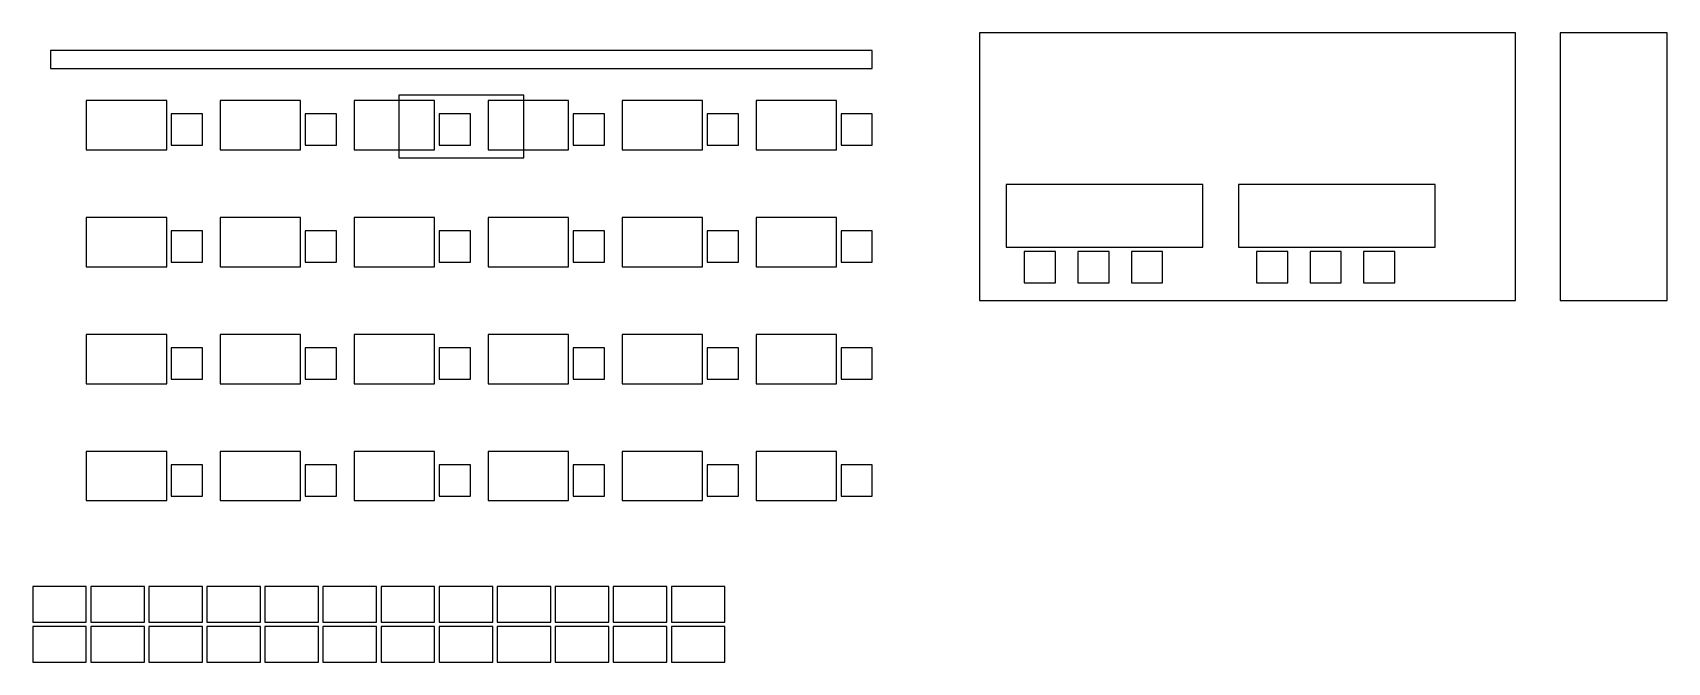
# Model space of a CAD drawing. Header units: metres. Extents: x 1 to 19.3, y 14 to 21.
import ezdxf

# ---------------------------------------------------------------- set-up
doc = ezdxf.new("R2010")
doc.units = ezdxf.units.M

msp = doc.modelspace()

# ---------------------------------------------------------------- linework, layer by layer
at = {"layer": 'FURN-BOARD', "color": 7}
msp.add_lwpolyline([(1.2, 20.6), (10.4, 20.6), (10.4, 20.8), (1.2, 20.8), (1.2, 20.6)], dxfattribs=at)
at = {"layer": 'FURN-CHAIR', "color": 7}
for points in [[(2.55, 19.74), (2.9, 19.74), (2.9, 20.09), (2.55, 20.09), (2.55, 19.74)], [(4.05, 19.74), (4.4, 19.74), (4.4, 20.09), (4.05, 20.09), (4.05, 19.74)], [(5.55, 19.74), (5.9, 19.74), (5.9, 20.09), (5.55, 20.09), (5.55, 19.74)], [(7.05, 19.74), (7.4, 19.74), (7.4, 20.09), (7.05, 20.09), (7.05, 19.74)], [(8.55, 19.74), (8.9, 19.74), (8.9, 20.09), (8.55, 20.09), (8.55, 19.74)], [(10.05, 19.74), (10.4, 19.74), (10.4, 20.09), (10.05, 20.09), (10.05, 19.74)], [(2.55, 18.43), (2.9, 18.43), (2.9, 18.78), (2.55, 18.78), (2.55, 18.43)], [(4.05, 18.43), (4.4, 18.43), (4.4, 18.78), (4.05, 18.78), (4.05, 18.43)], [(5.55, 18.43), (5.9, 18.43), (5.9, 18.78), (5.55, 18.78), (5.55, 18.43)], [(7.05, 18.43), (7.4, 18.43), (7.4, 18.78), (7.05, 18.78), (7.05, 18.43)], [(8.55, 18.43), (8.9, 18.43), (8.9, 18.78), (8.55, 18.78), (8.55, 18.43)], [(10.05, 18.43), (10.4, 18.43), (10.4, 18.78), (10.05, 18.78), (10.05, 18.43)], [(12.1, 18.2), (12.45, 18.2), (12.45, 18.55), (12.1, 18.55), (12.1, 18.2)], [(12.7, 18.2), (13.05, 18.2), (13.05, 18.55), (12.7, 18.55), (12.7, 18.2)], [(13.3, 18.2), (13.65, 18.2), (13.65, 18.55), (13.3, 18.55), (13.3, 18.2)], [(14.7, 18.2), (15.05, 18.2), (15.05, 18.55), (14.7, 18.55), (14.7, 18.2)], [(15.3, 18.2), (15.65, 18.2), (15.65, 18.55), (15.3, 18.55), (15.3, 18.2)], [(15.9, 18.2), (16.25, 18.2), (16.25, 18.55), (15.9, 18.55), (15.9, 18.2)], [(2.55, 17.12), (2.9, 17.12), (2.9, 17.47), (2.55, 17.47), (2.55, 17.12)], [(4.05, 17.12), (4.4, 17.12), (4.4, 17.47), (4.05, 17.47), (4.05, 17.12)], [(5.55, 17.12), (5.9, 17.12), (5.9, 17.47), (5.55, 17.47), (5.55, 17.12)], [(7.05, 17.12), (7.4, 17.12), (7.4, 17.47), (7.05, 17.47), (7.05, 17.12)], [(8.55, 17.12), (8.9, 17.12), (8.9, 17.47), (8.55, 17.47), (8.55, 17.12)], [(10.05, 17.12), (10.4, 17.12), (10.4, 17.47), (10.05, 17.47), (10.05, 17.12)], [(2.55, 15.81), (2.9, 15.81), (2.9, 16.16), (2.55, 16.16), (2.55, 15.81)], [(4.05, 15.81), (4.4, 15.81), (4.4, 16.16), (4.05, 16.16), (4.05, 15.81)], [(5.55, 15.81), (5.9, 15.81), (5.9, 16.16), (5.55, 16.16), (5.55, 15.81)], [(7.05, 15.81), (7.4, 15.81), (7.4, 16.16), (7.05, 16.16), (7.05, 15.81)], [(8.55, 15.81), (8.9, 15.81), (8.9, 16.16), (8.55, 16.16), (8.55, 15.81)], [(10.05, 15.81), (10.4, 15.81), (10.4, 16.16), (10.05, 16.16), (10.05, 15.81)]]:
    msp.add_lwpolyline(points, dxfattribs=at)
at = {"layer": 'FURN-DESK', "color": 7}
for points in [[(1.6, 19.69), (2.5, 19.69), (2.5, 20.24), (1.6, 20.24), (1.6, 19.69)], [(3.1, 19.69), (4, 19.69), (4, 20.24), (3.1, 20.24), (3.1, 19.69)], [(4.6, 19.69), (5.5, 19.69), (5.5, 20.24), (4.6, 20.24), (4.6, 19.69)], [(5.1, 19.6), (6.5, 19.6), (6.5, 20.3), (5.1, 20.3), (5.1, 19.6)], [(6.1, 19.69), (7, 19.69), (7, 20.24), (6.1, 20.24), (6.1, 19.69)], [(7.6, 19.69), (8.5, 19.69), (8.5, 20.24), (7.6, 20.24), (7.6, 19.69)], [(9.1, 19.69), (10, 19.69), (10, 20.24), (9.1, 20.24), (9.1, 19.69)], [(1.6, 18.38), (2.5, 18.38), (2.5, 18.93), (1.6, 18.93), (1.6, 18.38)], [(3.1, 18.38), (4, 18.38), (4, 18.93), (3.1, 18.93), (3.1, 18.38)], [(4.6, 18.38), (5.5, 18.38), (5.5, 18.93), (4.6, 18.93), (4.6, 18.38)], [(6.1, 18.38), (7, 18.38), (7, 18.93), (6.1, 18.93), (6.1, 18.38)], [(7.6, 18.38), (8.5, 18.38), (8.5, 18.93), (7.6, 18.93), (7.6, 18.38)], [(9.1, 18.38), (10, 18.38), (10, 18.93), (9.1, 18.93), (9.1, 18.38)], [(1.6, 17.07), (2.5, 17.07), (2.5, 17.62), (1.6, 17.62), (1.6, 17.07)], [(3.1, 17.07), (4, 17.07), (4, 17.62), (3.1, 17.62), (3.1, 17.07)], [(4.6, 17.07), (5.5, 17.07), (5.5, 17.62), (4.6, 17.62), (4.6, 17.07)], [(6.1, 17.07), (7, 17.07), (7, 17.62), (6.1, 17.62), (6.1, 17.07)], [(7.6, 17.07), (8.5, 17.07), (8.5, 17.62), (7.6, 17.62), (7.6, 17.07)], [(9.1, 17.07), (10, 17.07), (10, 17.62), (9.1, 17.62), (9.1, 17.07)], [(1.6, 15.76), (2.5, 15.76), (2.5, 16.31), (1.6, 16.31), (1.6, 15.76)], [(3.1, 15.76), (4, 15.76), (4, 16.31), (3.1, 16.31), (3.1, 15.76)], [(4.6, 15.76), (5.5, 15.76), (5.5, 16.31), (4.6, 16.31), (4.6, 15.76)], [(6.1, 15.76), (7, 15.76), (7, 16.31), (6.1, 16.31), (6.1, 15.76)], [(7.6, 15.76), (8.5, 15.76), (8.5, 16.31), (7.6, 16.31), (7.6, 15.76)], [(9.1, 15.76), (10, 15.76), (10, 16.31), (9.1, 16.31), (9.1, 15.76)]]:
    msp.add_lwpolyline(points, dxfattribs=at)
at = {"layer": 'FURN-LOCKER', "color": 7}
for points in [[(1, 14.4), (1.6, 14.4), (1.6, 14.8), (1, 14.8), (1, 14.4)], [(1.65, 14.4), (2.25, 14.4), (2.25, 14.8), (1.65, 14.8), (1.65, 14.4)], [(2.3, 14.4), (2.9, 14.4), (2.9, 14.8), (2.3, 14.8), (2.3, 14.4)], [(2.95, 14.4), (3.55, 14.4), (3.55, 14.8), (2.95, 14.8), (2.95, 14.4)], [(3.6, 14.4), (4.2, 14.4), (4.2, 14.8), (3.6, 14.8), (3.6, 14.4)], [(4.25, 14.4), (4.85, 14.4), (4.85, 14.8), (4.25, 14.8), (4.25, 14.4)], [(4.9, 14.4), (5.5, 14.4), (5.5, 14.8), (4.9, 14.8), (4.9, 14.4)], [(5.55, 14.4), (6.15, 14.4), (6.15, 14.8), (5.55, 14.8), (5.55, 14.4)], [(6.2, 14.4), (6.8, 14.4), (6.8, 14.8), (6.2, 14.8), (6.2, 14.4)], [(6.85, 14.4), (7.45, 14.4), (7.45, 14.8), (6.85, 14.8), (6.85, 14.4)], [(7.5, 14.4), (8.1, 14.4), (8.1, 14.8), (7.5, 14.8), (7.5, 14.4)], [(8.15, 14.4), (8.75, 14.4), (8.75, 14.8), (8.15, 14.8), (8.15, 14.4)], [(1, 13.95), (1.6, 13.95), (1.6, 14.35), (1, 14.35), (1, 13.95)], [(1.65, 13.95), (2.25, 13.95), (2.25, 14.35), (1.65, 14.35), (1.65, 13.95)], [(2.3, 13.95), (2.9, 13.95), (2.9, 14.35), (2.3, 14.35), (2.3, 13.95)], [(2.95, 13.95), (3.55, 13.95), (3.55, 14.35), (2.95, 14.35), (2.95, 13.95)], [(3.6, 13.95), (4.2, 13.95), (4.2, 14.35), (3.6, 14.35), (3.6, 13.95)], [(4.25, 13.95), (4.85, 13.95), (4.85, 14.35), (4.25, 14.35), (4.25, 13.95)], [(4.9, 13.95), (5.5, 13.95), (5.5, 14.35), (4.9, 14.35), (4.9, 13.95)], [(5.55, 13.95), (6.15, 13.95), (6.15, 14.35), (5.55, 14.35), (5.55, 13.95)], [(6.2, 13.95), (6.8, 13.95), (6.8, 14.35), (6.2, 14.35), (6.2, 13.95)], [(6.85, 13.95), (7.45, 13.95), (7.45, 14.35), (6.85, 14.35), (6.85, 13.95)], [(7.5, 13.95), (8.1, 13.95), (8.1, 14.35), (7.5, 14.35), (7.5, 13.95)], [(8.15, 13.95), (8.75, 13.95), (8.75, 14.35), (8.15, 14.35), (8.15, 13.95)]]:
    msp.add_lwpolyline(points, dxfattribs=at)
at = {"layer": 'FURN-STOR', "color": 7}
msp.add_lwpolyline([(18.1, 18), (19.3, 18), (19.3, 21), (18.1, 21), (18.1, 18)], dxfattribs=at)
at = {"layer": 'FURN-TABLE', "color": 7}
for points in [[(11.6, 18), (17.6, 18), (17.6, 21), (11.6, 21), (11.6, 18)], [(11.9, 18.6), (14.1, 18.6), (14.1, 19.3), (11.9, 19.3), (11.9, 18.6)], [(14.5, 18.6), (16.7, 18.6), (16.7, 19.3), (14.5, 19.3), (14.5, 18.6)]]:
    msp.add_lwpolyline(points, dxfattribs=at)

doc.saveas('drawing.dxf')
